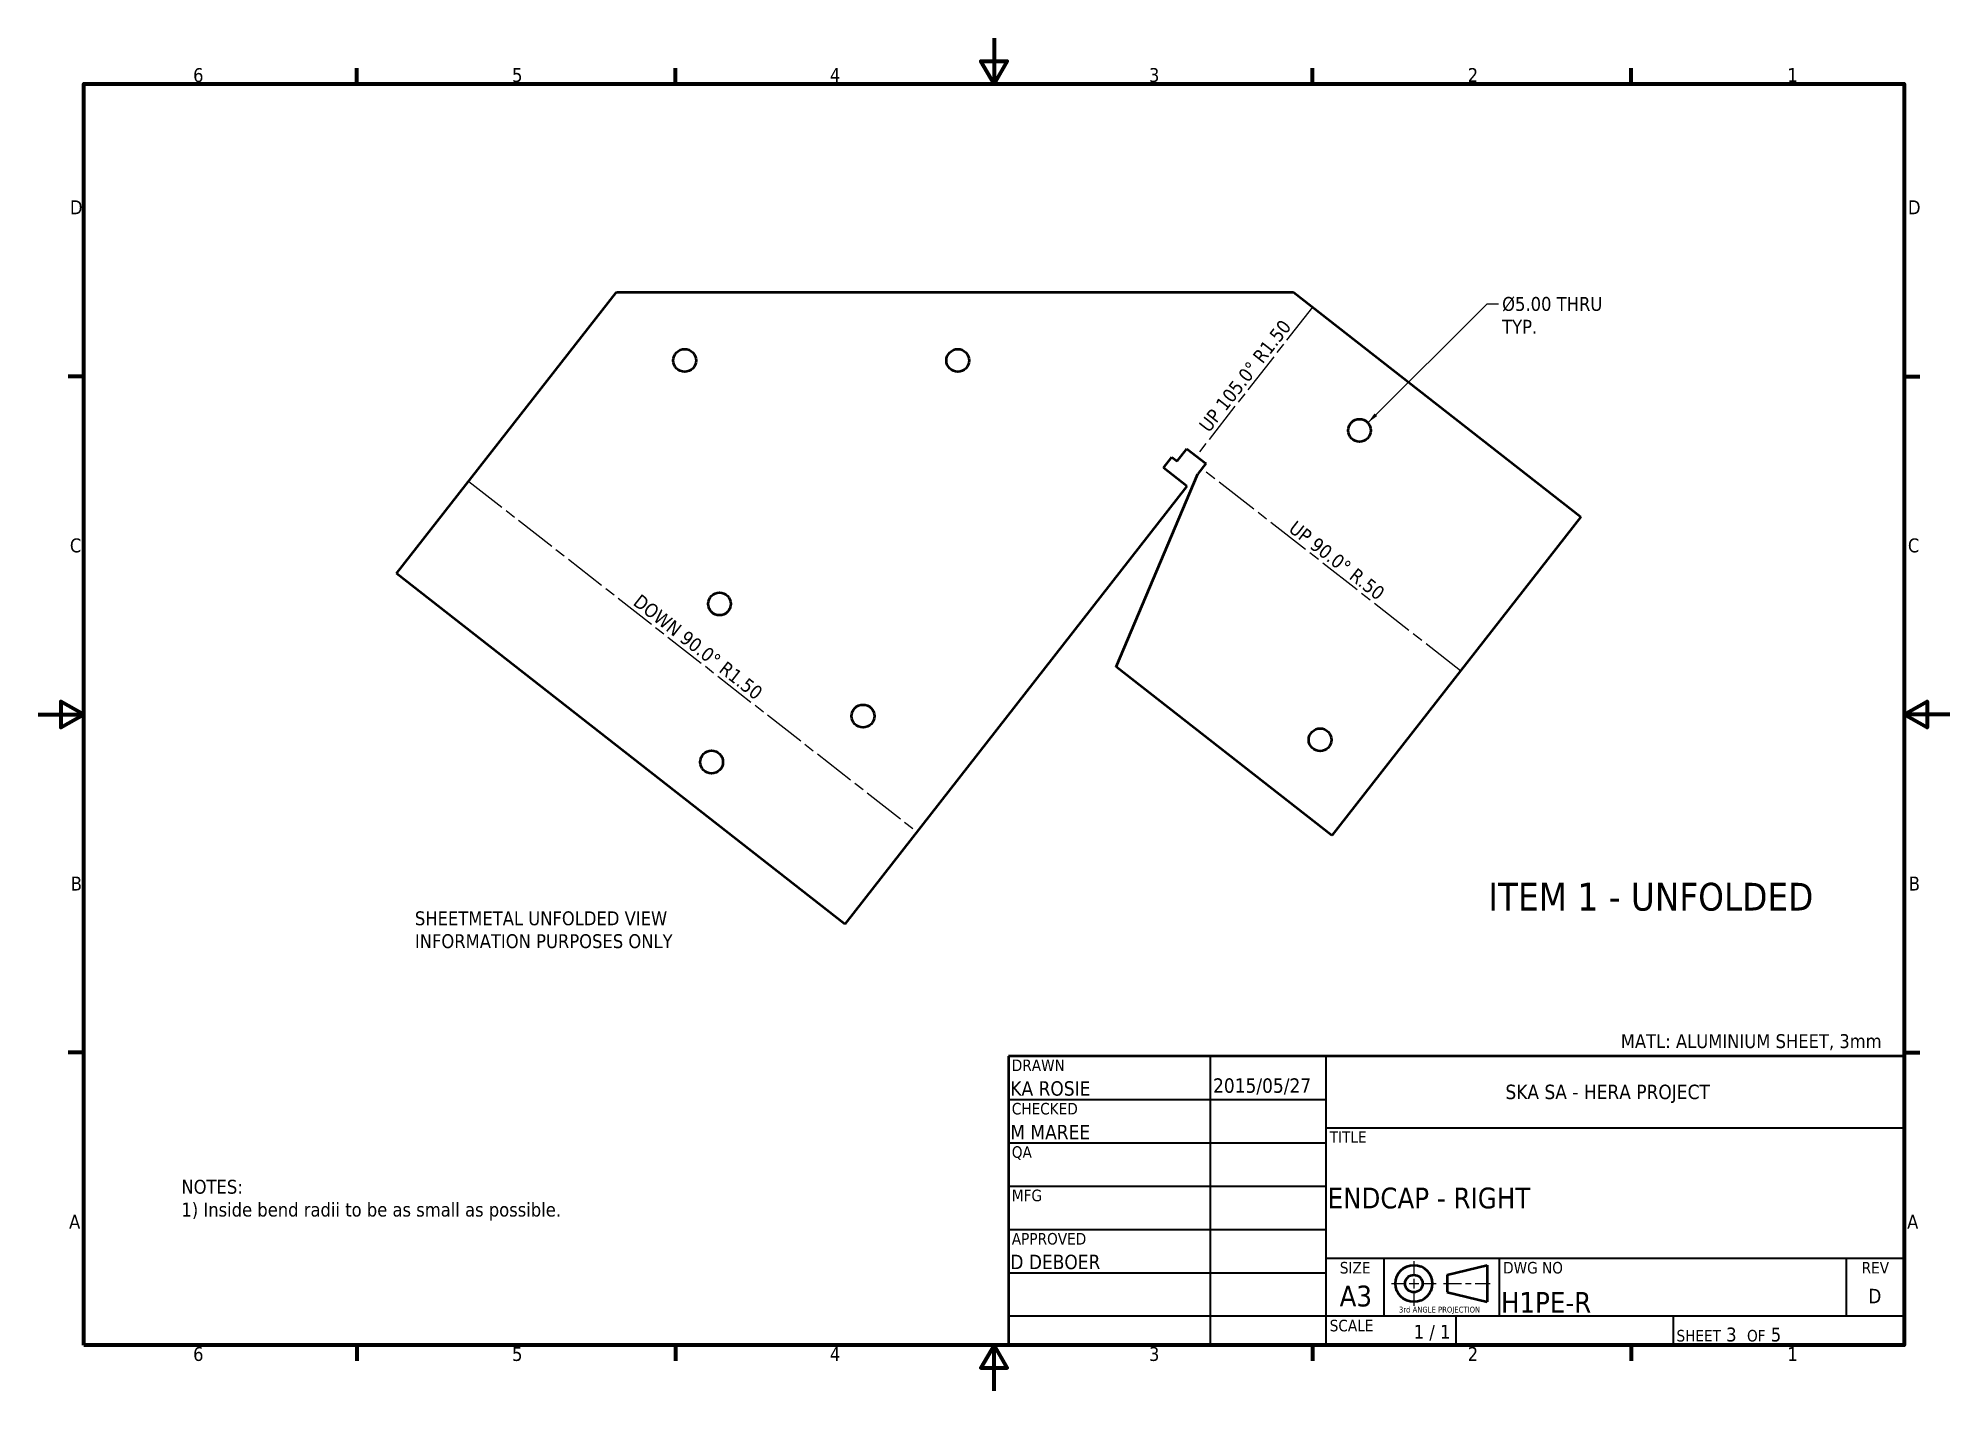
# Model space of a CAD drawing. Header units: millimetres. Extents: x 0 to 420, y 0 to 297.
import ezdxf
from ezdxf.enums import TextEntityAlignment as Align

# ---------------------------------------------------------------- set-up
doc = ezdxf.new("R2010")
doc.units = ezdxf.units.MM
doc.linetypes.add('CHAIN', pattern=[0.7087, 0.4724, -0.0591, 0.1181, -0.0591])
for name, color, linetype, lineweight in [('Bend Centerline (ANSI)', 7, 'CHAIN', 25), ('Border (ANSI)', 7, 'Continuous', 70), ('Sketch Geometry (ANSI)', 7, 'Continuous', 25), ('Symbol (ANSI)', 7, 'Continuous', 25), ('Title (ANSI)', 7, 'Continuous', 50), ('Visible (ANSI)', 7, 'Continuous', 50)]:
    doc.layers.add(name, color=color, linetype=linetype, lineweight=lineweight)
doc.styles.add('Note Text (ANSI)', font='tahoma.ttf')
doc.styles.add('Text Style30', font='tahoma.ttf')
doc.styles.add('Text Style38', font='tahoma.ttf')
doc.styles.add('Text Style39', font='tahoma.ttf')
doc.dimstyles.new('Default - mm (ANSI)$7', dxfattribs={"dimtxt": 3.048, "dimasz": 2.5, "dimexe": 3.175, "dimexo": 1.6002, "dimgap": 0.8, "dimtad": 0, "dimtoh": 1, "dimrnd": 1e-08, "dimzin": 4, "dimdsep": 46, "dimtxsty": 'Note Text (ANSI)', "dimcen": 0.09, "dimdle": 10, "dimclrd": 256, "dimclre": 256, "dimclrt": 256, "dimadec": 1, "dimazin": 1, "dimtfac": 1, "dimtofl": 0, "dimtmove": 0, "dimatfit": 3, "dimfxl": 1, "dimtolj": 1, "dimtzin": 4, "dimlwd": -1, "dimlwe": -1, "dimarcsym": 0})

# ---------------------------------------------------------------- blocks, each defined once
blk = doc.blocks.new('Borders Default Border')
at = {"layer": 'Border (ANSI)'}
for p, q in [((70, 287), (70, 290.45)), ((140, 287), (140, 290.45)), ((280, 287), (280, 290.45)), ((350, 287), (350, 290.45)), ((10, 222.75), (6.55, 222.75)), ((410, 222.75), (413.45, 222.75)), ((10, 74.25), (6.55, 74.25)), ((410, 74.25), (413.45, 74.25)), ((70, 10), (70, 6.55)), ((140, 10), (140, 6.55)), ((280, 10), (280, 6.55)), ((350, 10), (350, 6.55))]:
    blk.add_line(p, q, dxfattribs=at)
at = {"layer": 'Border (ANSI)', "flags": 128}
for points in [[(210, 297), (210, 287), (207.11, 292), (212.89, 292), (210, 287)], [(10, 10), (10, 287), (410, 287), (410, 10), (10, 10)], [(0, 148.5), (10, 148.5), (5, 151.39), (5, 145.61), (10, 148.5)], [(420, 148.5), (410, 148.5), (415, 151.39), (415, 145.61), (410, 148.5)], [(210, 0), (210, 10), (207.11, 5), (212.89, 5), (210, 10)]]:
    blk.add_lwpolyline(points, dxfattribs=at)
at = {"layer": 'Border (ANSI)', "char_height": 3.05, "attachment_point": 7, "style": 'Note Text (ANSI)'}
for s, insert in [('6', (34.03, 287.34)), ('5', (104.11, 287.34)), ('4', (173.94, 287.4)), ('3', (244.05, 287.34)), ('2', (314.08, 287.4)), ('1', (384.31, 287.4)), ('D', (6.96, 258.35)), ('D', (410.81, 258.35)), ('C', (6.95, 184.05)), ('C', (410.8, 184.05)), ('B', (7.15, 109.85)), ('B', (410.99, 109.85)), ('A', (6.78, 35.6)), ('A', (410.63, 35.6)), ('6', (34.03, 6.49)), ('5', (104.11, 6.49)), ('4', (173.94, 6.55)), ('3', (244.05, 6.49)), ('2', (314.08, 6.55)), ('1', (384.31, 6.55))]:
    blk.add_mtext(s, dxfattribs=dict(at, insert=insert))
blk = doc.blocks.new('Title Blocks ANSI - Large')
at = {"layer": 'Title (ANSI)'}
for p, q in [((127, 189.23), (127, 125.73)), ((323.85, 189.23), (127, 189.23)), ((323.85, 125.73), (323.85, 189.23)), ((127, 125.73), (323.85, 125.73))]:
    blk.add_line(p, q, dxfattribs=at)
at = {"layer": 'Title (ANSI)', "lineweight": 35}
for p, q in [((171.45, 125.73), (171.45, 189.23)), ((196.85, 125.73), (196.85, 189.23)), ((127, 179.7), (196.85, 179.7)), ((196.85, 173.48), (323.85, 173.48)), ((127, 170.18), (196.85, 170.18)), ((127, 160.65), (196.85, 160.65)), ((127, 151.13), (196.85, 151.13)), ((323.85, 144.78), (196.85, 144.78)), ((209.55, 132.08), (209.55, 144.78)), ((234.95, 132.08), (234.95, 144.78)), ((311.15, 132.08), (311.15, 144.78)), ((127, 141.6), (196.85, 141.6)), ((196.85, 132.08), (127, 132.08)), ((323.85, 132.08), (196.85, 132.08)), ((225.3, 132.08), (225.3, 125.73)), ((273.05, 132.08), (273.05, 125.73))]:
    blk.add_line(p, q, dxfattribs=at)
at = {"layer": 'Title (ANSI)', "style": 'Text Style38'}
for s, p in [('DRAWN', (127.76, 188.47)), ('CHECKED', (127.76, 178.94)), ('TITLE', (197.61, 172.72)), ('QA', (127.76, 169.42)), ('MFG', (127.76, 159.89)), ('APPROVED', (127.76, 150.37)), ('DWG NO', (235.71, 144.02)), ('SCALE', (197.61, 131.32))]:
    blk.add_text(s, height=2.54, dxfattribs=at).set_placement(p, align=Align.TOP_LEFT)
for s, p in [('SIZE', (203.2, 144.02)), ('REV', (317.5, 144.02))]:
    blk.add_text(s, height=2.54, dxfattribs=at).set_placement(p, align=Align.TOP_CENTER)
at = {"layer": 'Title (ANSI)', "insert": (273.81, 126.49), "char_height": 3.048, "attachment_point": 7, "style": 'Note Text (ANSI)'}
blk.add_mtext('\\fTahoma|b0|i0;\\H2.5400;SHEET\\fTahoma|b0|i0;\\H3.0480; 3  \\fTahoma|b0|i0;\\H2.5400;OF\\fTahoma|b0|i0;\\H3.0480; 5 ', dxfattribs=at)
at = {"layer": 'Title (ANSI)'}
for tag, p, height, style in [('AUTHOR_001', (127.44, 180.53), 3.17, 'Text Style39'), ('CREATION_DATE_001', (171.98, 181.16), 3.17, 'Text Style39'), ('COMPANY_001', (236.22, 179.77), 3.17, 'Text Style39'), ('CHECKED_BY_001', (127.44, 170.94), 3.17, 'Text Style39'), ('TITLE_001', (197.15, 155.77), 4.57, 'Text Style30'), ('ENG_APPROVED_BY_001', (127.44, 142.43), 3.17, 'Text Style39'), ('Sheet_Size_001', (199.78, 134.24), 4.57, 'Text Style30'), ('PART_NUMBER_001', (235.25, 132.84), 4.57, 'Text Style30'), ('REVISION_NUMBER_001', (315.93, 134.94), 3.17, 'Text Style39'), ('Initial_View_Scale_001', (216.08, 127.15), 3.05, 'Note Text (ANSI)')]:
    blk.add_attdef(tag, p, '', height=height, dxfattribs=dict(at, style=style))
at = {"layer": 'Title (ANSI)', "style": 'Text Style39'}
for tag, p in [('CHECKED_DATE', (172.21, 170.94)), ('MFG_APPROVED_BY', (127.76, 151.89)), ('MFG_APPROVED_DATE', (172.21, 151.89)), ('ENG_APPROVAL_DATE', (172.21, 142.37))]:
    blk.add_attdef(tag, text='', height=3.17, dxfattribs=at).set_placement(p, align=Align.BOTTOM_LEFT)
blk = doc.blocks.new('3rd ANGLE PROJECTION')
at = {"layer": 'Sketch Geometry (ANSI)', "lineweight": 25}
for p, q in [((-6.99, 5.75), (-6.99, 2.5)), ((-12.74, 0), (-9.49, 0)), ((-8.24, 0), (-5.74, 0)), ((-6.99, 1.25), (-6.99, -1.25)), ((-4.49, 0), (-1.24, 0)), ((0.64, 0), (5.33, 0)), ((6.33, 0), (7.83, 0)), ((8.83, 0), (12.74, 0)), ((-6.99, -2.5), (-6.99, -5.75))]:
    blk.add_line(p, q, dxfattribs=at)
at = {"layer": 'Sketch Geometry (ANSI)', "lineweight": 50}
for p, q in [((1.62, 2.25), (11.99, 4.75)), ((1.62, 2.25), (1.62, -2.25)), ((11.99, 4.75), (11.99, -4.75)), ((1.62, -2.25), (11.99, -4.75))]:
    blk.add_line(p, q, dxfattribs=at)
for radius in [4.75, 2.25]:
    blk.add_circle((-6.99, 0), radius, dxfattribs=at)
at = {"layer": 'Symbol (ANSI)', "insert": (-10.85, -5.98), "char_height": 1.5, "attachment_point": 1, "style": 'Note Text (ANSI)'}
blk.add_mtext('\\fTahoma|b0|i0;\\H1.5000;3rd ANGLE PROJECTION', dxfattribs=at)

msp = doc.modelspace()

# ---------------------------------------------------------------- linework, layer by layer
at = {"layer": 'Bend Centerline (ANSI)', "ltscale": 19.519308}
msp.add_line((279.98, 237.98), (254.44, 205.28), dxfattribs=at)
at = {"layer": 'Bend Centerline (ANSI)', "ltscale": 20.349186}
msp.add_line((312.52, 158.09), (255.7, 202.48), dxfattribs=at)
at = {"layer": 'Bend Centerline (ANSI)', "ltscale": 19.597698}
msp.add_line((94.59, 199.7), (193.09, 122.74), dxfattribs=at)
at = {"layer": 'Visible (ANSI)'}
for p, q in [((78.75, 179.43), (127.04, 241.24)), ((127.04, 241.24), (275.82, 241.24)), ((275.82, 241.24), (338.95, 191.92)), ((250.24, 204.12), (252.4, 206.87)), ((252.4, 206.87), (256.47, 203.69)), ((247.22, 202.67), (249.06, 205.04)), ((252.38, 198.64), (247.22, 202.67)), ((249.06, 205.04), (250.24, 204.12)), ((256.58, 203.61), (254.82, 201.36)), ((256.47, 203.69), (256.58, 203.61)), ((252.38, 198.64), (177.26, 102.47)), ((236.82, 158.95), (254.82, 201.36)), ((338.95, 191.92), (284.24, 121.9)), ((177.26, 102.47), (78.75, 179.43)), ((284.24, 121.9), (236.82, 158.95))]:
    msp.add_line(p, q, dxfattribs=at)
for centre in [(142.04, 226.24), (202.04, 226.24), (290.31, 210.88), (149.69, 172.78), (181.22, 148.15), (281.66, 142.95), (147.95, 138.06)]:
    msp.add_circle(centre, 2.5, dxfattribs=at)

# ---------------------------------------------------------------- block references
msp.add_blockref('Borders Default Border', (0, 0))
msp.add_blockref('Title Blocks ANSI - Large', (86.15, -115.73)).add_auto_attribs({'ENG_APPROVED_BY_001': 'D DEBOER', 'AUTHOR_001': 'KA ROSIE', 'CHECKED_BY_001': 'M MAREE', 'CREATION_DATE_001': '2015/05/27', 'PART_NUMBER_001': 'H1PE-R', 'TITLE_001': 'ENDCAP - RIGHT', 'Sheet_Size_001': 'A3', 'COMPANY_001': 'SKA SA - HERA PROJECT', 'REVISION_NUMBER_001': 'D', 'Initial_View_Scale_001': '1 / 1'})
at = {"xscale": 0.85, "yscale": 0.85, "zscale": 0.85}
msp.add_blockref('3rd ANGLE PROJECTION', (308.19, 23.54), dxfattribs=at)

# ---------------------------------------------------------------- texts
at = {"layer": 'Symbol (ANSI)', "char_height": 3.048, "attachment_point": 1, "line_spacing_factor": 0.987884, "style": 'Note Text (ANSI)'}
for s, insert, width in [('{\\fTahoma|b0|i0;Ø5.00 THRU\\P\\fTahoma|b0|i0;TYP.}', (321.65, 240.19), 23.0354), ('{\\fTahoma|b0|i0;SHEETMETAL UNFOLDED VIEW\\P\\fTahoma|b0|i0;INFORMATION PURPOSES ONLY}', (82.76, 105.27), 60.5302), ('{\\fTahoma|b0|i0;NOTES:\\P\\fTahoma|b0|i0;1) Inside bend radii to be as small as possible.}', (31.46, 46.32), 85.9368)]:
    msp.add_mtext(s, dxfattribs=dict(at, insert=insert, width=width))
at = {"layer": 'Symbol (ANSI)', "char_height": 3.048, "attachment_point": 7, "style": 'Note Text (ANSI)'}
for s, insert, rotation in [('UP 105.0° R1.50', (257.26, 210.2), 52), ('UP 90.0° R.50', (274.48, 188.83), 322), ('DOWN 90.0° R1.50', (130.45, 172.69), 322)]:
    msp.add_mtext(s, dxfattribs=dict(at, insert=insert, rotation=rotation))
at = {"layer": 'Symbol (ANSI)', "attachment_point": 1, "style": 'Note Text (ANSI)'}
for s, insert, char_height, width in [('{\\fTahoma|b0|i0;\\H6.1000;ITEM 1 - UNFOLDED}', (318.62, 111.54), 6.1, 76.3538), ('{\\fTahoma|b0|i0;MATL: ALUMINIUM SHEET, 3mm}', (347.72, 78.3), 3.048, 61.0835)]:
    msp.add_mtext(s, dxfattribs=dict(at, insert=insert, char_height=char_height, width=width))

# ---------------------------------------------------------------- leaders
at = {"layer": 'Symbol (ANSI)', "annotation_type": 0, "has_hookline": 1, "hookline_direction": 0, "text_width": 22.63}
msp.add_leader([(292.15, 212.58), (318.35, 238.67), (320.85, 238.67)], dimstyle='Default - mm (ANSI)$7', override={"dimtad": 0}, dxfattribs=at)

doc.saveas('drawing.dxf')
